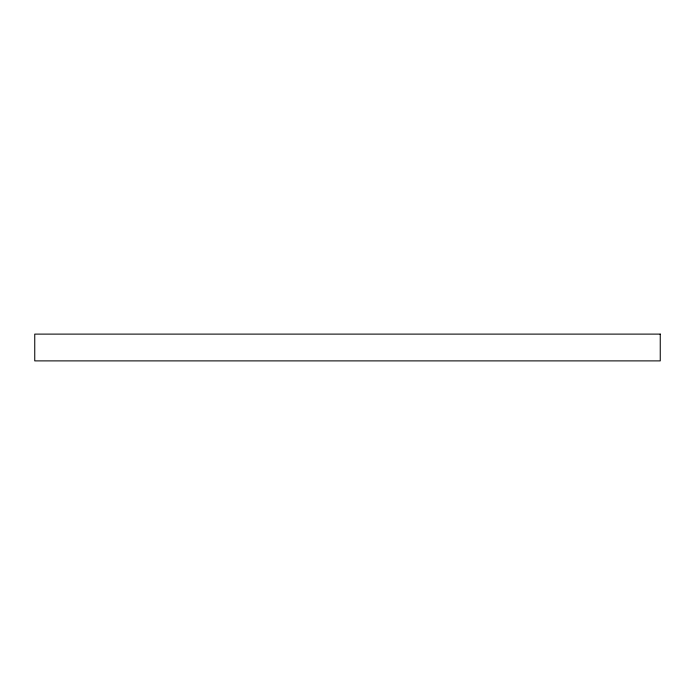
<?xml version="1.0" encoding="UTF-8"?>
<svg xmlns="http://www.w3.org/2000/svg" width="695" height="695" viewBox="0 0 695 695"><rect width="100%" height="100%" fill="white"/><g stroke="black" fill="none" stroke-linecap="round" stroke-linejoin="round"><path stroke-width="1.04" d="M660.25 334.113L34.75 334.113L34.75 360.887L660.25 360.887L660.25 334.113"/></g></svg>
